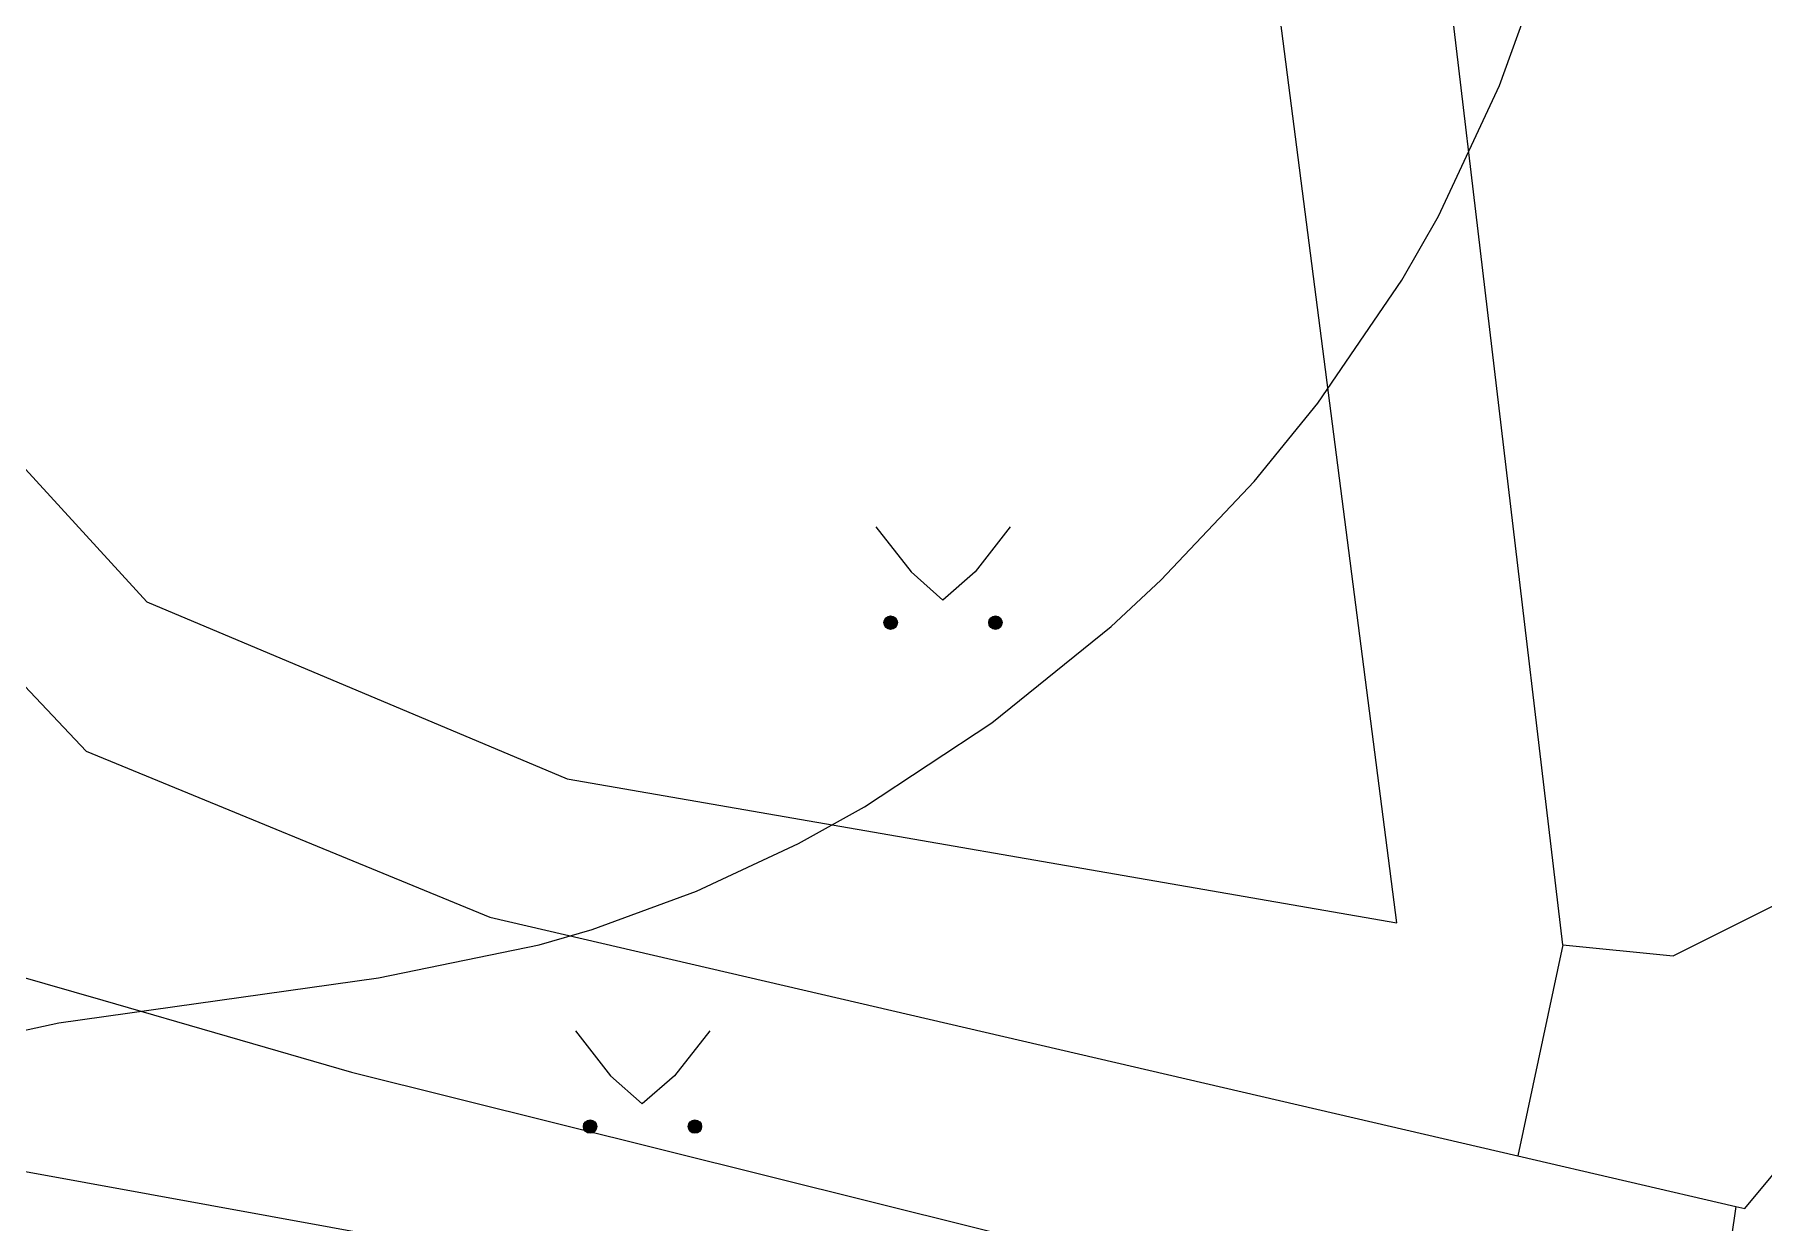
# Model space of a CAD drawing. Extents: x 1000 to 4000, y -5000 to -1000.
# Drawn here: x 1555.3 to 1580.39, y -4162.96 to -4145.73 of the extents above; entities that cross this region are included whole.
import ezdxf

# ---------------------------------------------------------------- set-up
doc = ezdxf.new("R2010")
doc.units = 0
doc.header["$MEASUREMENT"] = 0
for name, color, linetype in [('СЛОЙ_11', 7, 'CONTINUOUS'), ('СЛОЙ_24', 7, 'CONTINUOUS'), ('СЛОЙ_40', 7, 'CONTINUOUS'), ('СЛОЙ_41', 7, 'CONTINUOUS'), ('СЛОЙ_50', 7, 'CONTINUOUS')]:
    doc.layers.add(name, color=color, linetype=linetype)

msp = doc.modelspace()

# ---------------------------------------------------------------- linework, layer by layer
at = {"layer": 'СЛОЙ_11', "color": 253, "linetype": 'Continuous', "lineweight": 0}
msp.add_lwpolyline([(1554.605, -4159.255), (1556.291, -4159.737), (1559.902, -4160.781), (1579.564, -4165.678)], dxfattribs=at)
at = {"layer": 'СЛОЙ_24', "color": 253, "linetype": 'Continuous', "lineweight": 0}
msp.add_line((1577.478, -4158.934), (1576.826, -4161.994), dxfattribs=at)
for points in [[(1579.992, -4162.728), (1580.119, -4162.758), (1581.7, -4160.862), (1593.689, -4145.206), (1609.821, -4119.789), (1612.549, -4108.309), (1611.667, -4098.194)], [(1577.478, -4158.934), (1579.083, -4159.095), (1581.17, -4158.051), (1589.917, -4146.972), (1599.147, -4133.357), (1607.734, -4118.665), (1610.383, -4107.506), (1609.5, -4098.756)], [(1502.155, -4145.836), (1518.244, -4132.521), (1542.481, -4141.753), (1556.05, -4156.124), (1561.908, -4158.533), (1576.826, -4161.994)], [(1575.07, -4158.613), (1573.385, -4145.527), (1572.903, -4132.554)], [(1577.478, -4158.934), (1575.632, -4143.359), (1575.712, -4133.839)], [(1545.691, -4141.673), (1556.933, -4153.957), (1563.032, -4156.526), (1575.07, -4158.613)], [(1550.786, -4161.423), (1562.229, -4163.51), (1579.324, -4168.648), (1593.529, -4172.261), (1609.901, -4176.115), (1611.827, -4176.677), (1612.79, -4177.031)], [(1576.826, -4161.994), (1579.992, -4162.728)]]:
    msp.add_lwpolyline(points, dxfattribs=at)
at = {"layer": 'СЛОЙ_40', "color": 253, "linetype": 'Continuous', "lineweight": 0}
msp.add_lwpolyline([(1579.992, -4162.728), (1579.564, -4165.678)], dxfattribs=at)
at = {"layer": 'СЛОЙ_41', "color": 253, "linetype": 'Continuous', "lineweight": 0}
for p, q in [((1567.511, -4152.872), (1568.021, -4153.522)), ((1569.461, -4152.872), (1568.951, -4153.522)), ((1568.021, -4153.522), (1568.481, -4153.932)), ((1568.951, -4153.522), (1568.481, -4153.932)), ((1563.15, -4160.182), (1563.66, -4160.832)), ((1565.1, -4160.182), (1564.59, -4160.832)), ((1563.66, -4160.832), (1564.12, -4161.242)), ((1564.59, -4160.832), (1564.12, -4161.242))]:
    msp.add_line(p, q, dxfattribs=at)
for centre in [(1567.725, -4154.26), (1569.246, -4154.26), (1563.364, -4161.57), (1564.885, -4161.57)]:
    msp.add_circle(centre, 0.0976, dxfattribs=at)
for points in [[(1567.629, -4154.279), (1567.627, -4154.26), (1567.629, -4154.241)], [(1567.634, -4154.297), (1567.629, -4154.241), (1567.634, -4154.223)], [(1567.629, -4154.279), (1567.629, -4154.241), (1567.634, -4154.297)], [(1567.643, -4154.314), (1567.634, -4154.223), (1567.643, -4154.206)], [(1567.634, -4154.297), (1567.634, -4154.223), (1567.643, -4154.314)], [(1567.656, -4154.329), (1567.643, -4154.206), (1567.656, -4154.191)], [(1567.643, -4154.314), (1567.643, -4154.206), (1567.656, -4154.329)], [(1567.67, -4154.341), (1567.656, -4154.191), (1567.67, -4154.179)], [(1567.656, -4154.329), (1567.656, -4154.191), (1567.67, -4154.341)], [(1567.687, -4154.35), (1567.67, -4154.179), (1567.687, -4154.17)], [(1567.67, -4154.341), (1567.67, -4154.179), (1567.687, -4154.35)], [(1567.706, -4154.356), (1567.687, -4154.17), (1567.706, -4154.164)], [(1567.687, -4154.35), (1567.687, -4154.17), (1567.706, -4154.356)], [(1567.725, -4154.358), (1567.706, -4154.164), (1567.725, -4154.162)], [(1567.706, -4154.356), (1567.706, -4154.164), (1567.725, -4154.358)], [(1569.15, -4154.279), (1569.148, -4154.26), (1569.15, -4154.241)], [(1569.155, -4154.297), (1569.15, -4154.241), (1569.155, -4154.223)], [(1569.15, -4154.279), (1569.15, -4154.241), (1569.155, -4154.297)], [(1569.164, -4154.314), (1569.155, -4154.223), (1569.164, -4154.206)], [(1569.155, -4154.297), (1569.155, -4154.223), (1569.164, -4154.314)], [(1569.177, -4154.329), (1569.164, -4154.206), (1569.177, -4154.191)], [(1569.164, -4154.314), (1569.164, -4154.206), (1569.177, -4154.329)], [(1569.191, -4154.341), (1569.177, -4154.191), (1569.191, -4154.179)], [(1569.177, -4154.329), (1569.177, -4154.191), (1569.191, -4154.341)], [(1569.208, -4154.35), (1569.191, -4154.179), (1569.208, -4154.17)], [(1569.191, -4154.341), (1569.191, -4154.179), (1569.208, -4154.35)], [(1569.227, -4154.356), (1569.208, -4154.17), (1569.227, -4154.164)], [(1569.208, -4154.35), (1569.208, -4154.17), (1569.227, -4154.356)], [(1569.246, -4154.358), (1569.227, -4154.164), (1569.246, -4154.162)], [(1569.227, -4154.356), (1569.227, -4154.164), (1569.246, -4154.358)], [(1563.268, -4161.589), (1563.266, -4161.57), (1563.268, -4161.551)], [(1563.273, -4161.607), (1563.268, -4161.551), (1563.273, -4161.533)], [(1563.268, -4161.589), (1563.268, -4161.551), (1563.273, -4161.607)], [(1563.282, -4161.624), (1563.273, -4161.533), (1563.282, -4161.516)], [(1563.273, -4161.607), (1563.273, -4161.533), (1563.282, -4161.624)], [(1563.295, -4161.639), (1563.282, -4161.516), (1563.295, -4161.501)], [(1563.282, -4161.624), (1563.282, -4161.516), (1563.295, -4161.639)], [(1563.309, -4161.651), (1563.295, -4161.501), (1563.309, -4161.489)], [(1563.295, -4161.639), (1563.295, -4161.501), (1563.309, -4161.651)], [(1563.326, -4161.66), (1563.309, -4161.489), (1563.326, -4161.48)], [(1563.309, -4161.651), (1563.309, -4161.489), (1563.326, -4161.66)], [(1563.345, -4161.666), (1563.326, -4161.48), (1563.345, -4161.474)], [(1563.326, -4161.66), (1563.326, -4161.48), (1563.345, -4161.666)], [(1563.364, -4161.668), (1563.345, -4161.474), (1563.364, -4161.472)], [(1563.345, -4161.666), (1563.345, -4161.474), (1563.364, -4161.668)], [(1564.789, -4161.589), (1564.787, -4161.57), (1564.789, -4161.551)], [(1564.794, -4161.607), (1564.789, -4161.551), (1564.794, -4161.533)], [(1564.789, -4161.589), (1564.789, -4161.551), (1564.794, -4161.607)], [(1564.803, -4161.624), (1564.794, -4161.533), (1564.803, -4161.516)], [(1564.794, -4161.607), (1564.794, -4161.533), (1564.803, -4161.624)], [(1564.816, -4161.639), (1564.803, -4161.516), (1564.816, -4161.501)], [(1564.803, -4161.624), (1564.803, -4161.516), (1564.816, -4161.639)], [(1564.83, -4161.651), (1564.816, -4161.501), (1564.83, -4161.489)], [(1564.816, -4161.639), (1564.816, -4161.501), (1564.83, -4161.651)], [(1564.847, -4161.66), (1564.83, -4161.489), (1564.847, -4161.48)], [(1564.83, -4161.651), (1564.83, -4161.489), (1564.847, -4161.66)], [(1564.866, -4161.666), (1564.847, -4161.48), (1564.866, -4161.474)], [(1564.847, -4161.66), (1564.847, -4161.48), (1564.866, -4161.666)], [(1564.885, -4161.668), (1564.866, -4161.474), (1564.885, -4161.472)], [(1564.866, -4161.666), (1564.866, -4161.474), (1564.885, -4161.668)]]:
    msp.add_solid(points, dxfattribs=at)
at = {"layer": 'СЛОЙ_41', "color": 253, "linetype": 'Continuous', "lineweight": 0, "extrusion": (0, 0, -1)}
for points in [[(-1567.725, -4154.358), (-1567.725, -4154.162), (-1567.744, -4154.356)], [(-1567.744, -4154.356), (-1567.725, -4154.162), (-1567.744, -4154.164)], [(-1567.744, -4154.356), (-1567.744, -4154.164), (-1567.762, -4154.35)], [(-1567.762, -4154.35), (-1567.744, -4154.164), (-1567.762, -4154.17)], [(-1567.762, -4154.35), (-1567.762, -4154.17), (-1567.779, -4154.341)], [(-1567.779, -4154.341), (-1567.762, -4154.17), (-1567.779, -4154.179)], [(-1567.779, -4154.341), (-1567.779, -4154.179), (-1567.794, -4154.329)], [(-1567.794, -4154.329), (-1567.779, -4154.179), (-1567.794, -4154.191)], [(-1567.794, -4154.329), (-1567.794, -4154.191), (-1567.806, -4154.314)], [(-1567.806, -4154.314), (-1567.794, -4154.191), (-1567.806, -4154.206)], [(-1567.806, -4154.314), (-1567.806, -4154.206), (-1567.815, -4154.297)], [(-1567.815, -4154.297), (-1567.806, -4154.206), (-1567.815, -4154.223)], [(-1567.815, -4154.297), (-1567.815, -4154.223), (-1567.82, -4154.279)], [(-1567.82, -4154.279), (-1567.815, -4154.223), (-1567.82, -4154.241)], [(-1567.82, -4154.279), (-1567.82, -4154.241), (-1567.822, -4154.26)], [(-1569.246, -4154.358), (-1569.246, -4154.162), (-1569.265, -4154.356)], [(-1569.265, -4154.356), (-1569.246, -4154.162), (-1569.265, -4154.164)], [(-1569.265, -4154.356), (-1569.265, -4154.164), (-1569.283, -4154.35)], [(-1569.283, -4154.35), (-1569.265, -4154.164), (-1569.283, -4154.17)], [(-1569.283, -4154.35), (-1569.283, -4154.17), (-1569.3, -4154.341)], [(-1569.3, -4154.341), (-1569.283, -4154.17), (-1569.3, -4154.179)], [(-1569.3, -4154.341), (-1569.3, -4154.179), (-1569.315, -4154.329)], [(-1569.315, -4154.329), (-1569.3, -4154.179), (-1569.315, -4154.191)], [(-1569.315, -4154.329), (-1569.315, -4154.191), (-1569.327, -4154.314)], [(-1569.327, -4154.314), (-1569.315, -4154.191), (-1569.327, -4154.206)], [(-1569.327, -4154.314), (-1569.327, -4154.206), (-1569.336, -4154.297)], [(-1569.336, -4154.297), (-1569.327, -4154.206), (-1569.336, -4154.223)], [(-1569.336, -4154.297), (-1569.336, -4154.223), (-1569.341, -4154.279)], [(-1569.341, -4154.279), (-1569.336, -4154.223), (-1569.341, -4154.241)], [(-1569.341, -4154.279), (-1569.341, -4154.241), (-1569.343, -4154.26)], [(-1563.364, -4161.668), (-1563.364, -4161.472), (-1563.383, -4161.666)], [(-1563.383, -4161.666), (-1563.364, -4161.472), (-1563.383, -4161.474)], [(-1563.383, -4161.666), (-1563.383, -4161.474), (-1563.401, -4161.66)], [(-1563.401, -4161.66), (-1563.383, -4161.474), (-1563.401, -4161.48)], [(-1563.401, -4161.66), (-1563.401, -4161.48), (-1563.418, -4161.651)], [(-1563.418, -4161.651), (-1563.401, -4161.48), (-1563.418, -4161.489)], [(-1563.418, -4161.651), (-1563.418, -4161.489), (-1563.433, -4161.639)], [(-1563.433, -4161.639), (-1563.418, -4161.489), (-1563.433, -4161.501)], [(-1563.433, -4161.639), (-1563.433, -4161.501), (-1563.445, -4161.624)], [(-1563.445, -4161.624), (-1563.433, -4161.501), (-1563.445, -4161.516)], [(-1563.445, -4161.624), (-1563.445, -4161.516), (-1563.454, -4161.607)], [(-1563.454, -4161.607), (-1563.445, -4161.516), (-1563.454, -4161.533)], [(-1563.454, -4161.607), (-1563.454, -4161.533), (-1563.459, -4161.589)], [(-1563.459, -4161.589), (-1563.454, -4161.533), (-1563.459, -4161.551)], [(-1563.459, -4161.589), (-1563.459, -4161.551), (-1563.461, -4161.57)], [(-1564.885, -4161.668), (-1564.885, -4161.472), (-1564.904, -4161.666)], [(-1564.904, -4161.666), (-1564.885, -4161.472), (-1564.904, -4161.474)], [(-1564.904, -4161.666), (-1564.904, -4161.474), (-1564.922, -4161.66)], [(-1564.922, -4161.66), (-1564.904, -4161.474), (-1564.922, -4161.48)], [(-1564.922, -4161.66), (-1564.922, -4161.48), (-1564.939, -4161.651)], [(-1564.939, -4161.651), (-1564.922, -4161.48), (-1564.939, -4161.489)], [(-1564.939, -4161.651), (-1564.939, -4161.489), (-1564.954, -4161.639)], [(-1564.954, -4161.639), (-1564.939, -4161.489), (-1564.954, -4161.501)], [(-1564.954, -4161.639), (-1564.954, -4161.501), (-1564.966, -4161.624)], [(-1564.966, -4161.624), (-1564.954, -4161.501), (-1564.966, -4161.516)], [(-1564.966, -4161.624), (-1564.966, -4161.516), (-1564.975, -4161.607)], [(-1564.975, -4161.607), (-1564.966, -4161.516), (-1564.975, -4161.533)], [(-1564.975, -4161.607), (-1564.975, -4161.533), (-1564.98, -4161.589)], [(-1564.98, -4161.589), (-1564.975, -4161.533), (-1564.98, -4161.551)], [(-1564.98, -4161.589), (-1564.98, -4161.551), (-1564.982, -4161.57)]]:
    msp.add_solid(points, dxfattribs=at)
at = {"layer": 'СЛОЙ_50', "color": 253, "linetype": 'Continuous', "lineweight": 0}
msp.add_lwpolyline([(1554.159, -4160.391), (1555.654, -4160.064), (1560.293, -4159.412), (1562.625, -4158.935), (1563.392, -4158.711), (1564.907, -4158.154), (1566.386, -4157.462), (1567.346, -4156.93), (1569.194, -4155.714), (1570.923, -4154.316), (1571.647, -4153.643), (1572.999, -4152.214), (1573.923, -4151.078), (1575.145, -4149.29), (1575.676, -4148.365), (1576.561, -4146.47), (1576.909, -4145.507)], dxfattribs=at)

doc.saveas('drawing.dxf')
